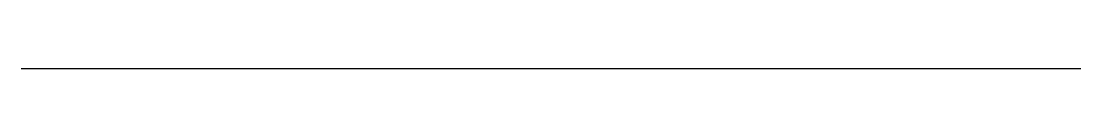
# Model space of a CAD drawing. Header units: metres. Extents: x 0 to 25, y 0 to 0.
import ezdxf

# ---------------------------------------------------------------- set-up
doc = ezdxf.new("R2010")
doc.units = ezdxf.units.M

msp = doc.modelspace()

# ---------------------------------------------------------------- linework, layer by layer
at = {"layer": 'COMMENT_LINE'}
msp.add_line((0, 0), (25, 0), dxfattribs=at)

doc.saveas('drawing.dxf')
